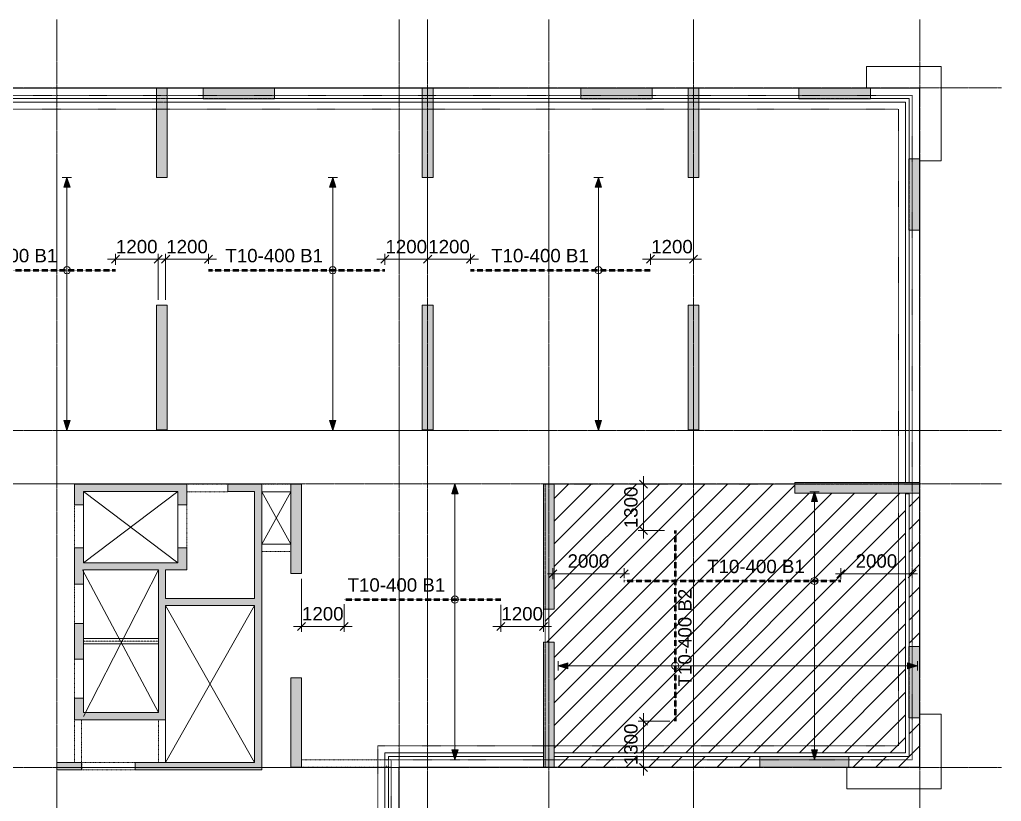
# Model space of a CAD drawing. Header units: millimetres. Extents: x -53802 to 55300, y -23895 to 35510.
# Drawn here: x 23011 to 50533, y 13602 to 35510 of the extents above; entities that cross this region are included whole.
import ezdxf

# ---------------------------------------------------------------- set-up
doc = ezdxf.new("R2010")
doc.units = ezdxf.units.MM
for name, pattern in [('Caché', [3, 2, -1]), ('cham gach', [5.5, 2.5, -1.5, 0, -1.5]), ('IMPORT-HIDDEN2', [4.7625, 3.175, -1.5875]), ('Ligne de quadrillage', [22.225, 12.7, -3.175, 3.175, -3.175]), ('Tiret', [2.5, 1.25, -1.25])]:
    doc.linetypes.add(name, pattern=pattern)
for name, color, linetype, lineweight in [('A-010-M_LINE-T', 151, 'Continuous', 9), ('A-010_MH_LINE', 90, 'Caché', 5), ('A-200-M_WALL_EXT', 113, 'Continuous', 15), ('A-200-M_WALL_PAT', 111, 'Continuous', 15), ('A-230-H-FLOOR', 190, 'Continuous', 15), ('A-230-M_FLOOR', 192, 'Continuous', 15), ('A-230-MH_FLOOR', 190, 'cham gach', 9), ('ART-STR-DET-THIN', 5, 'Continuous', 15), ('ART-STR-SLAB-RBAR-BOT', 14, 'Continuous', 50), ('BM_STR_02F RC SLAB  - BOTTOM LAY_dwg', 8, 'Continuous', 5), ('S-280-M_COLUMN', 52, 'Continuous', 15), ('S-280-M_STRUCT_FRAME', 12, 'Continuous', 15), ('S-280-MH_COLUMN', 52, 'Tiret', 5), ('VERICAL', 7, 'Continuous', 5), ('Z-030-M_GRID', 191, 'Continuous', 5)]:
    doc.layers.add(name, color=color, linetype=linetype, lineweight=lineweight)
doc.styles.add('Arial', font='arial.ttf', dxfattribs={"height": 375})

# ---------------------------------------------------------------- blocks, each defined once
blk = doc.blocks.new('BM_STR_02F RC SLAB  - BOTTOM LAY_dwg__ArchTick-3701911-4_025 - 02F - BOTTOM REINFORCEMENT')
at = {"layer": 'VERICAL'}
blk.add_line((-0.5, -0.5), (0.5, 0.5), dxfattribs=at)
blk = doc.blocks.new('BM_STR_02F RC SLAB  - BOTTOM LAY_dwg__U6-3701931-4_025 - 02F - BOTTOM REINFORCEMENT')
at = {"layer": 'ART-STR-DET-THIN'}
for points in [[(1550, 6815), (1375, 6815), (1462, 7090)], [(1462, 0), (1375, 275), (1550, 275)]]:
    blk.add_hatch(color=252, dxfattribs=at).paths.add_polyline_path(points, flags=0)
at = {"layer": 'ART-STR-DET-THIN', "color": 252}
for p, q in [((1331, 7090), (1593, 7090)), ((1375, 6815), (1462, 7090)), ((1462, 7090), (1550, 6815)), ((1550, 6815), (1375, 6815)), ((1462, 275), (1462, 6815)), ((1331, 0), (1593, 0)), ((1462, 0), (1375, 275)), ((1375, 275), (1550, 275)), ((1550, 275), (1462, 0))]:
    blk.add_line(p, q, dxfattribs=at)
blk.add_circle((1462, 4488), 100, dxfattribs=at)
at = {"layer": 'ART-STR-SLAB-RBAR-BOT', "linetype": 'IMPORT-HIDDEN2'}
blk.add_line((5051, 4488), (0, 4488), dxfattribs=at)
blk = doc.blocks.new('BM_STR_02F RC SLAB  - BOTTOM LAY_dwg__U7-3701932-4_025 - 02F - BOTTOM REINFORCEMENT')
at = {"layer": 'ART-STR-DET-THIN'}
for points in [[(1550, 6815), (1375, 6815), (1462, 7090)], [(1462, 0), (1375, 275), (1550, 275)]]:
    blk.add_hatch(color=252, dxfattribs=at).paths.add_polyline_path(points, flags=0)
at = {"layer": 'ART-STR-DET-THIN', "color": 252}
for p, q in [((1331, 7090), (1593, 7090)), ((1375, 6815), (1462, 7090)), ((1462, 7090), (1550, 6815)), ((1550, 6815), (1375, 6815)), ((1462, 275), (1462, 6815)), ((1331, 0), (1593, 0)), ((1462, 0), (1375, 275)), ((1375, 275), (1550, 275)), ((1550, 275), (1462, 0))]:
    blk.add_line(p, q, dxfattribs=at)
blk.add_circle((1462, 4488), 100, dxfattribs=at)
at = {"layer": 'ART-STR-SLAB-RBAR-BOT', "linetype": 'IMPORT-HIDDEN2'}
blk.add_line((4946, 4488), (0, 4488), dxfattribs=at)
blk = doc.blocks.new('BM_STR_02F RC SLAB  - BOTTOM LAY_dwg__U8-3701933-4_025 - 02F - BOTTOM REINFORCEMENT')
at = {"layer": 'ART-STR-DET-THIN'}
for points in [[(1445, 6815), (1270, 6815), (1357, 7090)], [(1357, 0), (1270, 275), (1445, 275)]]:
    blk.add_hatch(color=252, dxfattribs=at).paths.add_polyline_path(points, flags=0)
at = {"layer": 'ART-STR-DET-THIN', "color": 252}
for p, q in [((1226, 7090), (1488, 7090)), ((1270, 6815), (1357, 7090)), ((1357, 7090), (1445, 6815)), ((1445, 6815), (1270, 6815)), ((1357, 275), (1357, 6815)), ((1226, 0), (1488, 0)), ((1357, 0), (1270, 275)), ((1270, 275), (1445, 275)), ((1445, 275), (1357, 0))]:
    blk.add_line(p, q, dxfattribs=at)
blk.add_circle((1357, 4488), 100, dxfattribs=at)
at = {"layer": 'ART-STR-SLAB-RBAR-BOT', "linetype": 'IMPORT-HIDDEN2'}
blk.add_line((4841, 4488), (0, 4488), dxfattribs=at)
blk = doc.blocks.new('BM_STR_02F RC SLAB  - BOTTOM LAY_dwg__U48-3701934-4_025 - 02F - BOTTOM REINFORCEMENT')
at = {"layer": 'ART-STR-DET-THIN'}
for points in [[(824, 7235), (649, 7235), (737, 7510), (754, 7457)], [(737, 0), (649, 275), (824, 275)]]:
    blk.add_hatch(color=252, dxfattribs=at).paths.add_polyline_path(points, flags=0)
at = {"layer": 'ART-STR-DET-THIN', "color": 252}
for p, q in [((606, 7510), (868, 7510)), ((649, 7235), (737, 7510)), ((737, 7510), (754, 7457)), ((754, 7457), (824, 7235)), ((824, 7235), (649, 7235)), ((737, 275), (737, 7235)), ((606, 0), (868, 0)), ((737, 0), (649, 275)), ((649, 275), (824, 275)), ((824, 275), (737, 0))]:
    blk.add_line(p, q, dxfattribs=at)
blk.add_circle((737, 5008), 100, dxfattribs=at)
at = {"layer": 'ART-STR-SLAB-RBAR-BOT', "linetype": 'IMPORT-HIDDEN2'}
blk.add_line((6076, 5008), (0, 5008), dxfattribs=at)
blk = doc.blocks.new('BM_STR_02F RC SLAB  - BOTTOM LAY_dwg__U46-3701935-4_025 - 02F - BOTTOM REINFORCEMENT')
at = {"layer": 'ART-STR-DET-THIN'}
for points in [[(1374, 7455), (1199, 7455), (1287, 7730), (1374, 7457)], [(1287, 0), (1199, 275), (1374, 275)]]:
    blk.add_hatch(color=252, dxfattribs=at).paths.add_polyline_path(points, flags=0)
at = {"layer": 'ART-STR-DET-THIN', "color": 252}
for p, q in [((1156, 7730), (1418, 7730)), ((1199, 7455), (1287, 7730)), ((1287, 7730), (1374, 7457)), ((1374, 7455), (1199, 7455)), ((1287, 275), (1287, 7455)), ((1374, 7457), (1374, 7455)), ((1156, 0), (1418, 0)), ((1287, 0), (1199, 275)), ((1199, 275), (1374, 275)), ((1374, 275), (1287, 0))]:
    blk.add_line(p, q, dxfattribs=at)
blk.add_circle((1287, 4488), 100, dxfattribs=at)
at = {"layer": 'ART-STR-SLAB-RBAR-BOT', "linetype": 'IMPORT-HIDDEN2'}
blk.add_line((4390, 4488), (0, 4488), dxfattribs=at)
blk = doc.blocks.new('BM_STR_02F RC SLAB  - BOTTOM LAY_dwg__U47-3701939-4_025 - 02F - BOTTOM REINFORCEMENT')
at = {"layer": 'ART-STR-DET-THIN'}
for points in [[(1463, 9800), (1551, 10075), (1638, 9800)], [(1463, 275), (1638, 275), (1551, 0)]]:
    blk.add_hatch(color=252, dxfattribs=at).paths.add_polyline_path(points, flags=0)
at = {"layer": 'ART-STR-DET-THIN', "color": 252}
for p, q in [((1420, 10075), (1682, 10075)), ((1463, 9800), (1551, 10075)), ((1551, 10075), (1638, 9800)), ((1638, 9800), (1463, 9800)), ((1551, 275), (1551, 9800)), ((1420, 0), (1682, 0)), ((1463, 275), (1638, 275)), ((1551, 0), (1463, 275)), ((1638, 275), (1551, 0))]:
    blk.add_line(p, q, dxfattribs=at)
blk.add_circle((1551, 3285), 100, dxfattribs=at)
at = {"layer": 'ART-STR-SLAB-RBAR-BOT', "linetype": 'IMPORT-HIDDEN2'}
blk.add_line((5340, 3285), (0, 3285), dxfattribs=at)
blk = doc.blocks.new('BM_STR_02F RC SLAB  - BOTTOM LAY_dwg-3033874-4_025 - 02F - BOTTOM REINFORCEMENT')
at = {"layer": 'VERICAL', "color": 8}
for p, q in [((25695, 28638), (25695, 28943)), ((26895, 27660), (26895, 28943)), ((27105, 27660), (27105, 28943)), ((28305, 28667), (28305, 28943)), ((33250, 28638), (33250, 28943)), ((35650, 28667), (35650, 28943)), ((40700, 28638), (40700, 28943)), ((41900, 28667), (41900, 28943)), ((41197, 22490), (40354, 22490)), ((41090, 21190), (40354, 21190)), ((37955, 19828), (37955, 20133)), ((39955, 19857), (39955, 20133)), ((46030, 19828), (46030, 20133)), ((48030, 19857), (48030, 20133)), ((30910, 19840), (30910, 18354)), ((40105, 19983), (37805, 19983)), ((48180, 19983), (45880, 19983)), ((32110, 19130), (32110, 18354)), ((36500, 19108), (36500, 18354)), ((37700, 19137), (37700, 18354)), ((41240, 15850), (40354, 15850)), ((41320, 14550), (40354, 14550))]:
    blk.add_line(p, q, dxfattribs=at)
at = {"layer": 'VERICAL', "color": 8, "flags": 128}
for points in [[(34450, 28638), (34450, 28943), (34450, 28667)], [(27120, 28793), (26895, 28793), (25695, 28793), (25470, 28793)], [(28530, 28793), (28305, 28793), (27105, 28793), (26880, 28793)], [(34225, 28793), (34450, 28793), (33250, 28793), (33025, 28793)], [(34675, 28793), (34450, 28793), (35650, 28793), (35875, 28793)], [(42125, 28793), (41900, 28793), (40700, 28793), (40475, 28793)], [(40504, 20965), (40504, 21190), (40504, 22490), (40504, 22715)], [(32335, 18504), (32110, 18504), (30910, 18504), (30685, 18504)], [(37925, 18504), (37700, 18504), (36500, 18504), (36275, 18504)], [(40504, 16075), (40504, 15850), (40504, 14550), (40504, 14325)]]:
    blk.add_lwpolyline(points, dxfattribs=at)
at = {"extrusion": (0, 0, -1), "zscale": -1}
for name, p in [('BM_STR_02F RC SLAB  - BOTTOM LAY_dwg__U8-3701933-4_025 - 02F - BOTTOM REINFORCEMENT', (-25695, 24000)), ('BM_STR_02F RC SLAB  - BOTTOM LAY_dwg__U7-3701932-4_025 - 02F - BOTTOM REINFORCEMENT', (-33250, 24000)), ('BM_STR_02F RC SLAB  - BOTTOM LAY_dwg__U6-3701931-4_025 - 02F - BOTTOM REINFORCEMENT', (-40700, 24000)), ('BM_STR_02F RC SLAB  - BOTTOM LAY_dwg__U46-3701935-4_025 - 02F - BOTTOM REINFORCEMENT', (-36500, 14770)), ('BM_STR_02F RC SLAB  - BOTTOM LAY_dwg__U48-3701934-4_025 - 02F - BOTTOM REINFORCEMENT', (-46030, 14770))]:
    blk.add_blockref(name, p, dxfattribs=at)
at = {"xscale": 225, "yscale": 225, "zscale": 225}
for p in [(25695, 28793), (27105, 28793), (33250, 28793), (34450, 28793), (40700, 28793), (39955, 19983), (48030, 19983), (30910, 18504), (36500, 18504)]:
    blk.add_blockref('BM_STR_02F RC SLAB  - BOTTOM LAY_dwg__ArchTick-3701911-4_025 - 02F - BOTTOM REINFORCEMENT', p, dxfattribs=at)
for p, rotation in [((26895, 28793), 180), ((28305, 28793), 180), ((34450, 28793), 180), ((35650, 28793), 180), ((41900, 28793), 180), ((40504, 22490), 270), ((40504, 21190), 89.99999999999999), ((37955, 19983), 180), ((46030, 19983), 180), ((32110, 18504), 180), ((37700, 18504), 180), ((40504, 15850), 270), ((40504, 14550), 89.99999999999999)]:
    blk.add_blockref('BM_STR_02F RC SLAB  - BOTTOM LAY_dwg__ArchTick-3701911-4_025 - 02F - BOTTOM REINFORCEMENT', p, dxfattribs=dict(at, rotation=rotation))
at = {"extrusion": (0, 0, -1), "zscale": -1, "rotation": 90.00000000000001}
blk.add_blockref('BM_STR_02F RC SLAB  - BOTTOM LAY_dwg__U47-3701939-4_025 - 02F - BOTTOM REINFORCEMENT', (-38105, 15850), dxfattribs=at)
at = {"layer": 'VERICAL', "color": 3, "char_height": 375, "width": 1390.82, "attachment_point": 2, "line_spacing_factor": 0.938532, "style": 'Arial'}
for s, insert in [('1200', (26295, 29336)), ('1200', (27705, 29336)), ('1200', (33850, 29336)), ('1200', (35050, 29336)), ('1200', (41300, 29336)), ('2000', (38955, 20526)), ('2000', (47030, 20526)), ('1200', (31510, 19048)), ('1200', (37100, 19048))]:
    blk.add_mtext(s, dxfattribs=dict(at, insert=insert))
at = {"layer": 'VERICAL', "char_height": 375, "width": 3262.01, "attachment_point": 1, "line_spacing_factor": 0.938532, "style": 'Arial'}
for insert in [(21330, 29084), (28780, 29084), (36230, 29084), (42285, 20374), (32205, 19854)]:
    blk.add_mtext('T10-400 B1', dxfattribs=dict(at, insert=insert))
at = {"layer": 'VERICAL', "color": 3, "char_height": 375, "width": 1390.82, "attachment_point": 2, "rotation": 90, "line_spacing_factor": 0.938532, "style": 'Arial'}
for insert in [(39960, 21840), (39960, 15200)]:
    blk.add_mtext('1300', dxfattribs=dict(at, insert=insert))
at = {"layer": 'VERICAL', "insert": (41473, 16824), "char_height": 375, "width": 3262.01, "attachment_point": 1, "rotation": 90, "line_spacing_factor": 0.938532, "style": 'Arial'}
blk.add_mtext('T10-400 B2', dxfattribs=at)

msp = doc.modelspace()

# ---------------------------------------------------------------- hatches: boundary and pattern name
at = {"layer": 'A-200-M_WALL_PAT'}
for points in [[(24550, 22290), (27450, 22290), (27450, 22490), (24550, 22490)], [(27609.7, 21910), (27700, 21910), (27700, 22490), (27450, 22490), (27450, 21910)], [(28850, 22290), (29600, 22290), (29600, 22490), (28850, 22490)], [(29600, 14690), (29800, 14690), (29800, 22490), (29600, 22490), (29600, 16100.8)], [(24800, 21910), (24800, 22290), (24550, 22290), (24550, 21910)], [(24800, 19690), (24800, 20710), (24550, 20710), (24550, 19690)], [(27609.7, 20090), (27700, 20090), (27700, 20710), (27450, 20710), (27450, 20090)], [(24800, 20090), (27450, 20090), (27450, 20290), (24800, 20290)], [(27100, 16090), (27100, 20090), (26900, 20090), (26900, 16090)], [(27100, 19090), (29600, 19090), (29600, 19290), (27100, 19290), (27100, 19163.9)], [(24800, 17590), (24800, 18590), (24550, 18590), (24550, 17590)], [(24800, 15890), (24800, 16490), (24550, 16490), (24550, 15890)], [(24800, 15890), (27100, 15890), (27100, 16090), (24800, 16090)], [(24745, 14490), (24745, 14690), (24050, 14690), (24050, 14490)], [(26250, 14490), (29800, 14490), (29800, 14690), (26250, 14690)]]:
    msp.add_hatch(color=1, dxfattribs=at).paths.add_polyline_path(points, flags=0)
at = {"layer": 'A-230-H-FLOOR', "lineweight": 5}
h = msp.add_hatch(dxfattribs=at)
h.set_pattern_fill('FP_2', color=9, style=0, pattern_type=2)
h.set_pattern_definition([(45, (0, 0), (-318.198, 318.198), [])])
h.paths.add_polyline_path([(-41690.3, 14560), (-38000, 14560), (-38000, 14860), (-43760, 14860), (-43760, 14560)], flags=0)
h.paths.add_polyline_path([(46260, 14560), (48240, 14560), (48240, 15940), (47950, 15940), (47950, 14860), (46260, 14860), (46260, 14739)], flags=0)
h.paths.add_polyline_path([(43760, 14560), (43760, 14860), (38000, 14860), (38000, 14560)], flags=0)
h.paths.add_polyline_path([(-48240, 14560), (-46260, 14560), (-46260, 14860), (-47950, 14860), (-47950, 15940), (-48240, 15940)], flags=0)
h.paths.add_polyline_path([(44934.7, 14960), (47850, 14960), (47850, 22225), (47950, 22225), (47950, 17940), (48240, 17940), (48240, 22235), (44740, 22235), (44740, 22490), (38000, 22490), (38000, 18990), (37745, 18990), (37745, 18060), (38000, 18060), (38000, 14960)], flags=0)
h.paths.add_polyline_path([(-38000, 14960), (-38000, 18060), (-37745, 18060), (-37745, 18990), (-38000, 18990), (-38000, 22490), (-44740, 22490), (-44740, 22235), (-48240, 22235), (-48240, 17940), (-47950, 17940), (-47950, 22225), (-47850, 22225), (-47850, 14960), (-41690.3, 14960)], flags=0)
at = {"layer": 'S-280-M_COLUMN'}
for points in [[(27150, 31090), (27150, 33590), (26850, 33590), (26850, 31090)], [(30160, 33290), (30160, 33590), (28160, 33590), (28160, 33290)], [(34600, 31090), (34600, 33590), (34300, 33590), (34300, 31090)], [(40740, 33290), (40740, 33590), (38740, 33590), (38740, 33290)], [(42050, 31090), (42050, 33590), (41750, 33590), (41750, 31090)], [(46860, 33290), (46860, 33590), (44860, 33590), (44860, 33290), (44934.7, 33290)], [(48240, 29610), (48240, 31610), (47940, 31610), (47940, 29610)], [(27150, 24010), (27150, 27510), (26850, 27510), (26850, 24010)], [(34600, 24010), (34600, 27510), (34300, 27510), (34300, 24010)], [(42050, 24010), (42050, 27510), (41750, 27510), (41750, 24010)], [(30910, 19990), (30910, 22490), (30610, 22490), (30610, 19990)], [(38000, 18990), (38000, 22490), (37700, 22490), (37700, 18990)], [(44740, 22235), (48240, 22235), (48240, 22535), (44740, 22535)], [(38000, 14560), (38000, 18060), (37700, 18060), (37700, 14560)], [(48240, 15940), (48240, 17940), (47940, 17940), (47940, 15940)], [(30910, 14560), (30910, 17060), (30610, 17060), (30610, 14560)], [(43760, 14560), (46260, 14560), (46260, 14860), (43760, 14860)]]:
    msp.add_hatch(color=1, dxfattribs=at).paths.add_polyline_path(points, flags=0)
at = {"layer": 'S-280-M_STRUCT_FRAME', "lineweight": 5}
h = msp.add_hatch(dxfattribs=at)
h.set_pattern_fill('FP_1', color=256, style=0, pattern_type=2)
h.set_pattern_definition([(0, (0, 0), (1219.2, 304.8), [50.292, -864.108, 50.292, -864.108, -4876.8]), (0, (0, 0), (1219.2, 304.8), [-1828.8, 50.292, -1778.508, 50.292, -864.108, -2133.6]), (0, (0, 0), (1219.2, 304.8), [-4572, 50.292, -559.308, 50.292, -1473.708]), (120, (457.2, 152.4), (-873.5645, 903.4582), [50.292, -864.108, 50.292, -864.108, -4876.8]), (120, (457.2, 152.4), (-873.5645, 903.4582), [-1828.8, 50.292, -1778.508, 50.292, -864.108, -2133.6]), (120, (457.2, 152.4), (-873.5645, 903.4582), [-4572, 50.292, -559.308, 50.292, -1473.708]), (240, (609.6, 762), (-345.6355, -1208.2582), [50.292, -864.108, 50.292, -864.108, -4876.8]), (240, (609.6, 762), (-345.6355, -1208.2582), [-1828.8, 50.292, -1778.508, 50.292, -864.108, -2133.6]), (240, (609.6, 762), (-345.6355, -1208.2582), [-4572, 50.292, -559.308, 50.292, -1473.708])])
h.paths.add_polyline_path([(33250, 14560), (33350, 14560), (33350, 14770), (33250, 14770)], flags=0)

# ---------------------------------------------------------------- linework, layer by layer
at = {"lineweight": 5}
for p, q in [((30610, 20810), (29800, 22280)), ((30610, 22280), (29800, 20810))]:
    msp.add_line(p, q, dxfattribs=at)
at = {"layer": 'A-010-M_LINE-T'}
for p, q in [((27450, 20290), (24800, 22290)), ((27450, 22290), (24800, 20290)), ((26900, 16090), (24773.2, 20090)), ((26900, 20090), (24800, 15984.4)), ((29600, 19090), (27100, 14690)), ((29600, 14690), (27100, 19090)), ((24800, 18165), (26900, 18165)), ((24800, 18015), (26900, 18015))]:
    msp.add_line(p, q, dxfattribs=at)
at = {"layer": 'A-010_MH_LINE'}
msp.add_line((24800, 18090), (26900, 18090), dxfattribs=at)
at = {"layer": 'A-200-M_WALL_EXT'}
for p, q in [((27700, 22490), (24550, 22490)), ((24550, 22490), (24550, 21910)), ((27700, 21910), (27700, 22490)), ((29800, 22490), (28850, 22490)), ((28850, 22490), (28850, 22290)), ((29800, 14490), (29800, 22490)), ((24800, 22290), (27450, 22290)), ((24800, 21910), (24800, 22290)), ((27450, 22290), (27450, 21910)), ((28850, 22290), (29600, 22290)), ((29600, 22290), (29600, 19290)), ((24550, 21910), (24800, 21910)), ((27450, 21910), (27700, 21910)), ((24550, 20710), (24550, 19690)), ((24800, 20710), (24550, 20710)), ((24800, 20290), (24800, 20710)), ((27700, 20710), (27450, 20710)), ((27450, 20710), (27450, 20290)), ((27700, 20090), (27700, 20710)), ((27450, 20290), (24800, 20290)), ((24800, 20090), (26900, 20090)), ((24800, 19690), (24800, 20090)), ((26900, 20090), (26900, 16090)), ((27100, 19290), (27100, 20090)), ((27100, 20090), (27700, 20090)), ((24550, 19690), (24800, 19690)), ((29600, 19290), (27100, 19290)), ((27100, 19090), (29600, 19090)), ((27100, 15890), (27100, 19090)), ((29600, 19090), (29600, 14690)), ((24550, 18590), (24550, 17590)), ((24800, 18590), (24550, 18590)), ((24800, 17590), (24800, 18590)), ((24550, 17590), (24800, 17590)), ((24550, 16490), (24550, 15890)), ((24800, 16490), (24550, 16490)), ((24800, 16090), (24800, 16490)), ((26900, 16090), (24800, 16090)), ((24550, 15890), (27100, 15890)), ((24745, 14690), (24050, 14690)), ((24050, 14690), (24050, 14490)), ((24745, 14490), (24745, 14690)), ((29600, 14690), (26250, 14690)), ((26250, 14690), (26250, 14490)), ((24050, 14490), (24745, 14490)), ((26250, 14490), (29800, 14490))]:
    msp.add_line(p, q, dxfattribs=at)
at = {"layer": 'A-230-M_FLOOR'}
for p, q in [((48850, 34200), (46750, 34200)), ((46750, 34200), (46750, 33590)), ((48850, 31550), (48850, 34200)), ((22710, 33590), (26850, 33590)), ((27150, 33590), (28160, 33590)), ((30160, 33590), (34300, 33590)), ((34600, 33590), (38740, 33590)), ((40740, 33590), (41750, 33590)), ((42050, 33590), (44860, 33590)), ((46860, 33590), (48240, 33590)), ((48240, 33590), (48240, 31610)), ((26850, 33200), (19700, 33200)), ((22710, 33300), (26850, 33300)), ((27150, 33300), (28160, 33300)), ((34300, 33200), (27150, 33200)), ((30160, 33300), (34300, 33300)), ((34600, 33300), (38740, 33300)), ((41750, 33200), (34600, 33200)), ((40740, 33300), (41750, 33300)), ((42050, 33300), (44860, 33300)), ((47850, 33200), (42050, 33200)), ((46860, 33300), (47950, 33300)), ((47850, 22535), (47850, 33200)), ((47950, 33300), (47950, 31610)), ((48240, 31550), (48850, 31550)), ((47950, 29610), (47950, 22535)), ((48240, 29610), (48240, 22535)), ((30610, 22280), (29800, 22280)), ((47850, 14960), (47850, 22225)), ((47850, 22225), (47950, 22225)), ((47950, 22225), (47950, 17940)), ((48240, 17940), (48240, 22235)), ((24800, 20710), (24800, 21910)), ((27450, 21910), (27450, 20710)), ((29800, 20810), (30610, 20810)), ((24800, 18590), (24800, 19690)), ((24800, 16490), (24800, 17590)), ((48850, 16050), (48240, 16050)), ((48850, 13950), (48850, 16050)), ((27100, 14690), (27100, 15890)), ((47950, 15940), (47950, 14860)), ((48240, 14560), (48240, 15940)), ((33250, 14770), (33250, 14960)), ((33250, 14960), (37700, 14960)), ((38000, 14960), (47850, 14960)), ((33350, 14860), (33350, 14770)), ((37700, 14860), (33350, 14860)), ((43760, 14860), (38000, 14860)), ((47950, 14860), (46260, 14860)), ((33250, 6105), (33250, 14560)), ((33350, 14560), (33350, 6105)), ((33640, 14560), (33640, 6105)), ((37700, 14560), (33640, 14560)), ((38000, 14560), (43760, 14560)), ((46200, 14560), (46200, 13950)), ((46260, 14560), (48240, 14560)), ((46200, 13950), (48850, 13950))]:
    msp.add_line(p, q, dxfattribs=at)
at = {"layer": 'A-230-MH_FLOOR', "color": 7, "lineweight": 5}
for p, q in [((13420, 33380), (48030, 33380)), ((48030, 33380), (48030, 22490)), ((26850, 33300), (27150, 33300)), ((27150, 33200), (26850, 33200)), ((28160, 33300), (30160, 33300)), ((34300, 33300), (34600, 33300)), ((34600, 33200), (34300, 33200)), ((38740, 33300), (40740, 33300)), ((41750, 33300), (42050, 33300)), ((42050, 33200), (41750, 33200)), ((44860, 33300), (46860, 33300)), ((47650, 33000), (13800, 33000)), ((47650, 22490), (47650, 33000)), ((47950, 31610), (47950, 29610)), ((37745, 14560), (37745, 22490)), ((38000, 22490), (48240, 22490)), ((47650, 22490), (47650, 15160)), ((48030, 14770), (48030, 22490)), ((47950, 17940), (47950, 15940)), ((33050, -14650), (33050, 15160)), ((33050, 15160), (37745, 15160)), ((47650, 15160), (37745, 15160)), ((33250, 14560), (33250, 14770)), ((33350, 14770), (33350, 14560)), ((37745, 14770), (33430, 14770)), ((33430, 14770), (33430, 4840)), ((37745, 14770), (48030, 14770))]:
    msp.add_line(p, q, dxfattribs=at)
at = {"layer": 'S-280-M_COLUMN'}
for p, q in [((27150, 33590), (26850, 33590)), ((26850, 33590), (26850, 31090)), ((27150, 31090), (27150, 33590)), ((30160, 33590), (28160, 33590)), ((28160, 33590), (28160, 33290)), ((30160, 33290), (30160, 33590)), ((34600, 33590), (34300, 33590)), ((34300, 33590), (34300, 31090)), ((34600, 31090), (34600, 33590)), ((40740, 33590), (38740, 33590)), ((38740, 33590), (38740, 33290)), ((40740, 33290), (40740, 33590)), ((42050, 33590), (41750, 33590)), ((41750, 33590), (41750, 31090)), ((42050, 31090), (42050, 33590)), ((46860, 33590), (44860, 33590)), ((44860, 33590), (44860, 33290)), ((46860, 33290), (46860, 33590)), ((28160, 33290), (30160, 33290)), ((38740, 33290), (40740, 33290)), ((44860, 33290), (46860, 33290)), ((48240, 31610), (47940, 31610)), ((47940, 31610), (47940, 29610)), ((48240, 29610), (48240, 31610)), ((26850, 31090), (27150, 31090)), ((34300, 31090), (34600, 31090)), ((41750, 31090), (42050, 31090)), ((47940, 29610), (48240, 29610)), ((27150, 27510), (26850, 27510)), ((26850, 27510), (26850, 24010)), ((27150, 24010), (27150, 27510)), ((34600, 27510), (34300, 27510)), ((34300, 27510), (34300, 24010)), ((34600, 24010), (34600, 27510)), ((42050, 27510), (41750, 27510)), ((41750, 27510), (41750, 24010)), ((42050, 24010), (42050, 27510)), ((26850, 24010), (27150, 24010)), ((34300, 24010), (34600, 24010)), ((41750, 24010), (42050, 24010)), ((30910, 22490), (30610, 22490)), ((30610, 22490), (30610, 19990)), ((30910, 19990), (30910, 22490)), ((38000, 22490), (37700, 22490)), ((37700, 22490), (37700, 18990)), ((38000, 18990), (38000, 22490)), ((48240, 22535), (44740, 22535)), ((44740, 22535), (44740, 22235)), ((48240, 22235), (48240, 22535)), ((44740, 22235), (48240, 22235)), ((30610, 19990), (30910, 19990)), ((37700, 18990), (38000, 18990)), ((38000, 18060), (37700, 18060)), ((37700, 18060), (37700, 14560)), ((38000, 14560), (38000, 18060)), ((48240, 17940), (47940, 17940)), ((47940, 17940), (47940, 15940)), ((48240, 15940), (48240, 17940)), ((30910, 17060), (30610, 17060)), ((30610, 17060), (30610, 14560)), ((30910, 14560), (30910, 17060)), ((47940, 15940), (48240, 15940)), ((46260, 14860), (43760, 14860)), ((43760, 14860), (43760, 14560)), ((46260, 14560), (46260, 14860)), ((30610, 14560), (30910, 14560)), ((37700, 14560), (38000, 14560)), ((43760, 14560), (46260, 14560))]:
    msp.add_line(p, q, dxfattribs=at)
at = {"layer": 'S-280-M_STRUCT_FRAME', "linetype": 'Tiret', "lineweight": 5}
for p, q in [((27700, 22490), (28850, 22490)), ((29800, 22490), (30610, 22490)), ((28850, 22280), (27700, 22280)), ((28850, 22290), (28850, 22280)), ((24550, 20710), (24550, 21910)), ((27700, 21910), (27700, 20710)), ((30610, 20600), (29800, 20600)), ((24550, 18590), (24550, 19690)), ((24550, 16490), (24550, 17590)), ((24550, 14690), (24550, 15890)), ((24750, 15890), (24750, 14490)), ((26900, 14690), (26900, 15890)), ((24755, 14490), (24755, 14690)), ((24755, 14690), (26250, 14690)), ((30910, 14770), (33250, 14770)), ((33350, 14770), (33430, 14770)), ((24750, 14490), (24745, 14490)), ((26250, 14490), (24755, 14490)), ((33250, 14560), (30910, 14560)), ((33430, 14560), (33350, 14560))]:
    msp.add_line(p, q, dxfattribs=at)
at = {"layer": 'S-280-M_STRUCT_FRAME'}
for p, q in [((33350, 14770), (33250, 14770)), ((33250, 14560), (33350, 14560))]:
    msp.add_line(p, q, dxfattribs=at)
at = {"layer": 'S-280-MH_COLUMN', "color": 10}
for p, q in [((27150, 33300), (26850, 33300)), ((26850, 33200), (27150, 33200)), ((30160, 33300), (28160, 33300)), ((34600, 33300), (34300, 33300)), ((34300, 33200), (34600, 33200)), ((40740, 33300), (38740, 33300)), ((42050, 33300), (41750, 33300)), ((41750, 33200), (42050, 33200)), ((46860, 33300), (44860, 33300)), ((47950, 29610), (47950, 31610)), ((37745, 22490), (37745, 18990)), ((47650, 22490), (44740, 22490)), ((48240, 22490), (48030, 22490)), ((37745, 18060), (37745, 15160)), ((47950, 15940), (47950, 17940)), ((37745, 14770), (37745, 14560))]:
    msp.add_line(p, q, dxfattribs=at)
at = {"layer": 'Z-030-M_GRID', "linetype": 'Ligne de quadrillage'}
for p, q in [((24050, 35509.7), (24050, -22244.6)), ((33650, 35509.7), (33650, -22244.6)), ((34450, 35509.7), (34450, -20339.6)), ((37850, 35509.7), (37850, -22244.6)), ((41900, 35509.7), (41900, -22244.6)), ((48250, 35509.7), (48250, -22244.6)), ((-52151.6, 33600), (50533.3, 33600)), ((-52151.6, 24000), (50533.3, 24000)), ((-50246.6, 22500), (50533.3, 22500)), ((-52151.6, 14550), (50533.3, 14550))]:
    msp.add_line(p, q, dxfattribs=at)

# ---------------------------------------------------------------- block references
at = {"layer": 'BM_STR_02F RC SLAB  - BOTTOM LAY_dwg', "color": 7}
msp.add_blockref('BM_STR_02F RC SLAB  - BOTTOM LAY_dwg-3033874-4_025 - 02F - BOTTOM REINFORCEMENT', (0, 0), dxfattribs=at)

doc.saveas('drawing.dxf')
